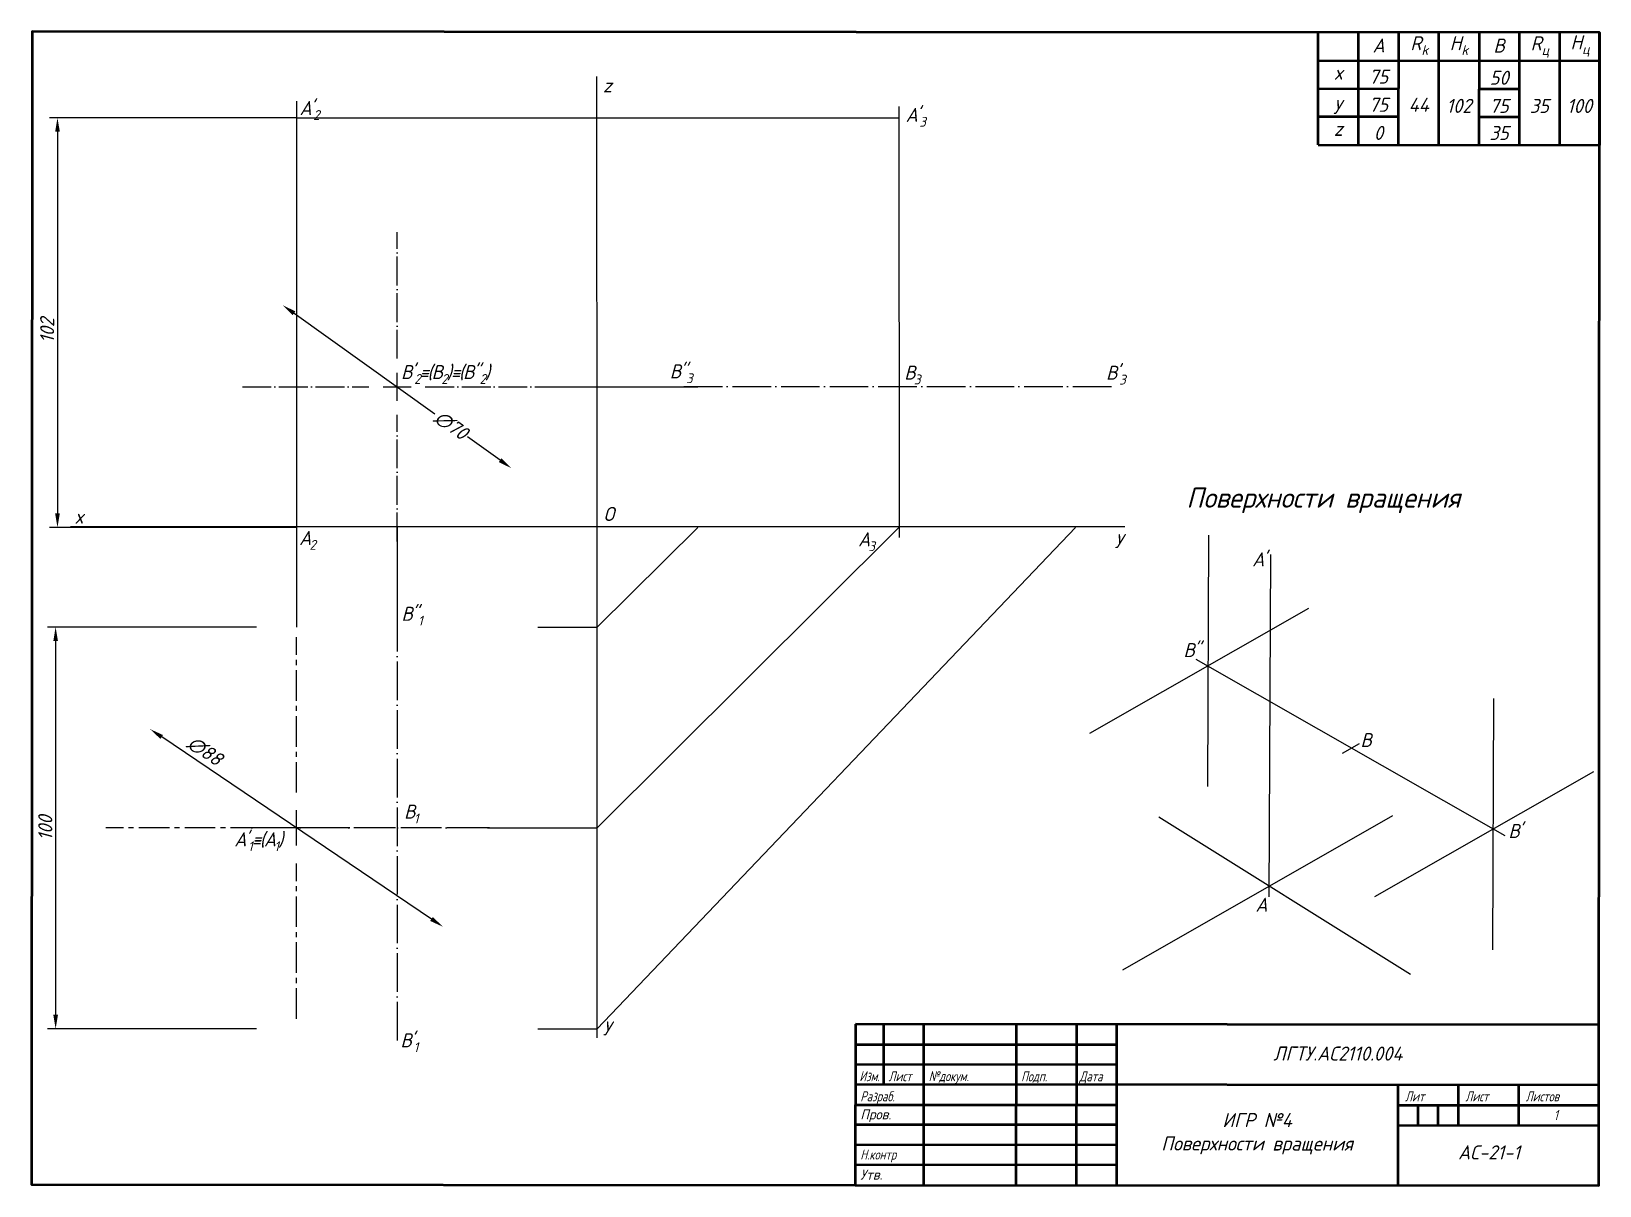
# Paper-space layout 'Лист3' of a CAD drawing. Header units: millimetres. Extents: x 25 to 415, y 5 to 292.
import ezdxf

# ---------------------------------------------------------------- set-up
doc = ezdxf.new("R2010")
doc.units = ezdxf.units.MM
doc.linetypes.add('ACAD_ISO04W100', pattern=[30, 24, -3, 0, -3])
doc.linetypes.add('CENTER2', pattern=[28.575, 19.05, -3.175, 3.175, -3.175])
for name, color, linetype, lineweight in [('Буковки', 250, 'Continuous', 25), ('Видовые экраны', 7, 'Continuous', 25), ('Маркер', 170, 'Continuous', 25), ('Полосочки', 91, 'Continuous', 25), ('Сплошная толстая', 7, 'Continuous', 50)]:
    doc.layers.add(name, color=color, linetype=linetype, lineweight=lineweight)
doc.styles.add('ЕСКД', font='GOST Common.ttf', dxfattribs={"oblique": 15, "height": 2.5})
doc.styles.add('ЕСКД 3.5-1.0', font='GOST Common.ttf', dxfattribs={"oblique": 15, "height": 3.5})
doc.dimstyles.new('ЕСКД', dxfattribs={"dimtxt": 3.5, "dimasz": 3.5, "dimexe": 2, "dimexo": 0, "dimgap": 0.825, "dimtad": 1, "dimtoh": 1, "dimtxsty": 'ЕСКД 3.5-1.0', "dimcen": 3.5, "dimadec": 0, "dimazin": 0, "dimtfac": 1, "dimtmove": 0, "dimatfit": 3, "dimfxl": 1, "dimtfill": 1, "dimlwd": 25, "dimarcsym": 0})

# ---------------------------------------------------------------- blocks, each defined once
blk = doc.blocks.new('*D31')
at = {"layer": 'Defpoints', "color": 0, "ltscale": 0.6, "transparency": 16777216}
for p in [(90.89, 270.92), (31.38, 168.92), (90.89, 168.92)]:
    blk.add_point(p, dxfattribs=at)
at = {"layer": 'Полосочки', "color": 0, "lineweight": -2, "ltscale": 0.6, "transparency": 16777216}
for p, q in [((90.89, 270.92), (29.38, 270.92)), ((90.89, 168.92), (29.38, 168.92))]:
    blk.add_line(p, q, dxfattribs=at)
at = {"layer": 'Полосочки', "color": 0, "linetype": 'Continuous', "lineweight": 25, "ltscale": 0.6, "transparency": 16777216}
blk.add_line((31.38, 267.42), (31.38, 172.42), dxfattribs=at)
at = {"layer": 'Полосочки', "color": 0, "ltscale": 0.6, "transparency": 16777216}
for points in [[(30.8, 267.42), (31.97, 267.42), (31.38, 270.92)], [(30.8, 172.42), (31.97, 172.42), (31.38, 168.92)]]:
    blk.add_solid(points, dxfattribs=at)
at = {"layer": 'Полосочки', "color": 0, "ltscale": 0.6, "transparency": 16777216, "insert": (28.81, 217.98), "char_height": 3.5, "attachment_point": 5, "rotation": 90, "style": 'ЕСКД 3.5-1.0', "bg_fill": 3, "box_fill_scale": 1.1, "bg_fill_color": 256, "bg_fill_true_color": 13158600, "bg_fill_transparency": 0}
blk.add_mtext('102', dxfattribs=at)
blk = doc.blocks.new('*U35')
at = {"layer": 'Маркер', "color": 0, "linetype": 'ACAD_ISO04W100', "ltscale": 0.3, "transparency": 16777216}
for p, q in [((0, 7), (0, 38.5)), ((-38.5, 0), (-7, 0)), ((7, 0), (38.5, 0)), ((0, -38.5), (0, -7))]:
    blk.add_line(p, q, dxfattribs=at)
at = {"layer": 'Маркер', "color": 0, "linetype": 'Continuous', "ltscale": 0.3, "transparency": 16777216}
for p, q in [((-3.5, 0), (3.5, 0)), ((0, -3.5), (0, 3.5))]:
    blk.add_line(p, q, dxfattribs=at)
blk = doc.blocks.new('*D36')
at = {"layer": 'Defpoints', "color": 0, "ltscale": 0.6, "transparency": 16777216}
for p in [(87.39, 224.28), (144.39, 183.65)]:
    blk.add_point(p, dxfattribs=at)
at = {"layer": 'Маркер', "color": 0, "linetype": 'Continuous', "lineweight": 25, "ltscale": 0.6, "transparency": 16777216}
for p, q in [((90.24, 222.25), (125.3, 197.25)), ((141.54, 185.68), (133.39, 191.49))]:
    blk.add_line(p, q, dxfattribs=at)
at = {"layer": 'Маркер', "color": 0, "ltscale": 0.6, "transparency": 16777216}
for points in [[(90.58, 222.72), (89.9, 221.77), (87.39, 224.28)], [(141.88, 186.15), (141.2, 185.2), (144.39, 183.65)]]:
    blk.add_solid(points, dxfattribs=at)
at = {"layer": 'Маркер', "color": 0, "ltscale": 0.6, "transparency": 16777216, "insert": (129.34, 194.37), "char_height": 3.5, "attachment_point": 5, "rotation": 324.5148, "style": 'ЕСКД 3.5-1.0', "bg_fill": 3, "box_fill_scale": 1.1, "bg_fill_color": 256, "bg_fill_true_color": 13158600, "bg_fill_transparency": 0}
blk.add_mtext('∅70', dxfattribs=at)
blk = doc.blocks.new('*U37')
at = {"layer": 'Маркер', "color": 0, "linetype": 'CENTER2', "ltscale": 0.4, "transparency": 16777216}
for p, q in [((0, 8.8), (0, 47.5)), ((-47.5, 0), (-8.8, 0)), ((8.8, 0), (47.5, 0)), ((0, -47.5), (0, -8.8))]:
    blk.add_line(p, q, dxfattribs=at)
at = {"layer": 'Маркер', "color": 0, "linetype": 'Continuous', "ltscale": 0.4, "transparency": 16777216}
for p, q in [((0, -4.4), (0, 4.4)), ((-4.4, 0), (4.4, 0))]:
    blk.add_line(p, q, dxfattribs=at)
blk = doc.blocks.new('*U38')
at = {"layer": 'Маркер', "color": 0, "linetype": 'ACAD_ISO04W100', "ltscale": 0.4, "transparency": 16777216}
blk.add_line((23.02, 0), (-38.5, 0), dxfattribs=at)
blk = doc.blocks.new('*U39')
at = {"layer": 'Маркер', "color": 0, "linetype": 'ACAD_ISO04W100', "ltscale": 0.4, "transparency": 16777216}
blk.add_line((0, 34.23), (0, -72.77), dxfattribs=at)
blk = doc.blocks.new('*D42')
at = {"layer": 'Defpoints', "color": 0, "ltscale": 0.6, "transparency": 16777216}
for p in [(54.42, 118.74), (127.36, 69.51)]:
    blk.add_point(p, dxfattribs=at)
at = {"layer": 'Маркер', "color": 0, "linetype": 'Continuous', "lineweight": 25, "ltscale": 0.6, "transparency": 16777216}
blk.add_line((124.46, 71.47), (57.32, 116.78), dxfattribs=at)
at = {"layer": 'Маркер', "color": 0, "ltscale": 0.6, "transparency": 16777216}
for points in [[(57.64, 117.26), (56.99, 116.3), (54.42, 118.74)], [(124.78, 71.95), (124.13, 70.99), (127.36, 69.51)]]:
    blk.add_solid(points, dxfattribs=at)
at = {"layer": 'Маркер', "color": 0, "ltscale": 0.6, "transparency": 16777216, "insert": (68.06, 113.3), "char_height": 3.5, "attachment_point": 5, "rotation": 325.9869, "style": 'ЕСКД 3.5-1.0', "bg_fill": 3, "box_fill_scale": 1.1, "bg_fill_color": 256, "bg_fill_true_color": 13158600, "bg_fill_transparency": 0}
blk.add_mtext('∅88', dxfattribs=at)
blk = doc.blocks.new('*U46')
at = {"layer": 'Маркер', "color": 0, "linetype": 'ACAD_ISO04W100', "ltscale": 0.4, "transparency": 16777216}
blk.add_line((-52.91, 0), (54.09, 0), dxfattribs=at)
blk = doc.blocks.new('*D50')
at = {"layer": 'Defpoints', "color": 0, "ltscale": 0.5, "transparency": 16777216}
for p in [(80.89, 144.13), (30.92, 44.13), (80.89, 44.13)]:
    blk.add_point(p, dxfattribs=at)
at = {"layer": 'Полосочки', "color": 0, "lineweight": -2, "ltscale": 0.5, "transparency": 16777216}
for p, q in [((80.89, 144.13), (28.92, 144.13)), ((80.89, 44.13), (28.92, 44.13))]:
    blk.add_line(p, q, dxfattribs=at)
at = {"layer": 'Полосочки', "color": 0, "linetype": 'Continuous', "lineweight": 25, "ltscale": 0.5, "transparency": 16777216}
blk.add_line((30.92, 140.63), (30.92, 47.63), dxfattribs=at)
at = {"layer": 'Полосочки', "color": 0, "ltscale": 0.5, "transparency": 16777216}
for points in [[(30.34, 140.63), (31.51, 140.63), (30.92, 144.13)], [(30.34, 47.63), (31.51, 47.63), (30.92, 44.13)]]:
    blk.add_solid(points, dxfattribs=at)
at = {"layer": 'Полосочки', "color": 0, "ltscale": 0.5, "transparency": 16777216, "insert": (28.35, 94.13), "char_height": 3.5, "attachment_point": 5, "rotation": 90, "style": 'ЕСКД 3.5-1.0', "bg_fill": 3, "box_fill_scale": 1.1, "bg_fill_color": 256, "bg_fill_true_color": 13158600, "bg_fill_transparency": 0}
blk.add_mtext('100', dxfattribs=at)

psp = doc.layouts.new('Лист3')

# ---------------------------------------------------------------- linework, layer by layer
at = {"linetype": 'ByBlock', "lineweight": 50}
for p, q in [((345.101, 264.156), (345.124, 292.156)), ((355.101, 264.148), (355.124, 292.148)), ((365.101, 264.139), (365.124, 292.139)), ((375.101, 264.131), (375.124, 292.131)), ((385.124, 292.123), (385.101, 264.123)), ((395.124, 292.114), (395.101, 264.114)), ((405.124, 292.106), (405.101, 264.106)), ((415.124, 292.098), (415.101, 264.098)), ((345.118, 285.156), (415.118, 285.098)), ((345.112, 278.156), (365.112, 278.139)), ((385.112, 278.123), (395.112, 278.114)), ((365.106, 271.139), (345.106, 271.156)), ((385.106, 271.123), (395.106, 271.114)), ((345.101, 264.156), (415.101, 264.098)), ((414.885, 5.098), (414.919, 45.098))]:
    psp.add_line(p, q, dxfattribs=at)
at = {"lineweight": 50}
for p, q in [((229.919, 45.252), (229.885, 5.252)), ((414.919, 45.098), (229.919, 45.252)), ((236.919, 45.246), (236.906, 30.246)), ((246.919, 45.237), (246.885, 5.237)), ((269.919, 45.218), (269.885, 5.218)), ((284.919, 45.206), (284.885, 5.206)), ((294.919, 45.198), (294.885, 5.198)), ((229.915, 40.252), (294.914, 40.198)), ((294.91, 35.198), (229.91, 35.252)), ((414.906, 30.098), (229.906, 30.252)), ((364.906, 30.139), (364.885, 5.139)), ((379.906, 30.127), (379.898, 20.127)), ((394.906, 30.114), (394.898, 20.114)), ((229.902, 25.252), (294.902, 25.198)), ((364.902, 25.139), (414.902, 25.098)), ((369.902, 25.135), (369.898, 20.135)), ((374.902, 25.131), (374.898, 20.131)), ((294.898, 20.198), (229.898, 20.252)), ((364.898, 20.139), (414.898, 20.098)), ((294.894, 15.198), (229.894, 15.252)), ((294.89, 10.198), (229.89, 10.252))]:
    psp.add_line(p, q, dxfattribs=at)
for p, q in [((414.885, 5.098), (229.885, 5.252)), ((229.885, 5.252), (414.885, 5.098))]:
    psp.add_line(p, q)
at = {"linetype": 'ByBlock', "lineweight": 50}
psp.add_lwpolyline([(229.885, 5.252), (414.885, 5.098), (415.124, 292.098), (230.124, 292.251), (25.124, 292.422), (24.886, 5.422)], close=True, dxfattribs=at)
at = {"layer": 'Видовые экраны'}
for p, q in [((165.694, 169.043), (165.605, 281.171)), ((165.736, 169.055), (34.624, 169.055)), ((165.694, 41.894), (165.694, 169.043)), ((296.965, 169.055), (165.736, 169.055))]:
    psp.add_line(p, q, dxfattribs=at)
at = {"layer": 'Маркер', "ltscale": 0.4}
for p, q in [((90.826, 275.052), (90.899, 166.149)), ((240.734, 273.708), (240.822, 166.42))]:
    psp.add_line(p, q, dxfattribs=at)
at = {"layer": 'Маркер', "ltscale": 0.6}
for p, q in [((90.887, 171.214), (90.887, 166.599)), ((314.679, 136.118), (391.532, 92.278))]:
    psp.add_line(p, q, dxfattribs=at)
at = {"layer": 'Маркер', "ltscale": 0.5}
for p, q in [((317.59, 104.435), (317.891, 167)), ((332.911, 77.002), (333.321, 162.227)), ((288.294, 117.717), (342.754, 148.819)), ((388.513, 63.827), (388.814, 126.392)), ((351.131, 112.787), (355.346, 115.194)), ((359.218, 77.109), (413.678, 108.211))]:
    psp.add_line(p, q, dxfattribs=at)
at = {"layer": 'Маркер', "ltscale": 0.35}
for p, q in [((296.441, 58.834), (363.632, 97.207)), ((305.397, 96.928), (368.022, 57.757))]:
    psp.add_line(p, q, dxfattribs=at)
at = {"layer": 'Полосочки', "ltscale": 0.6}
for p, q in [((150.887, 203.922), (190.734, 203.922)), ((90.887, 169.055), (90.887, 144.126)), ((165.694, 94.126), (240.734, 168.922)), ((138.387, 94.126), (165.694, 94.126))]:
    psp.add_line(p, q, dxfattribs=at)
at = {"layer": 'Полосочки', "ltscale": 0.5}
for p, q in [((115.887, 168.963), (115.887, 144.126)), ((165.694, 144.126), (190.734, 168.963)), ((165.694, 44.126), (284.734, 168.922)), ((150.887, 144.126), (165.694, 144.126)), ((150.887, 44.126), (165.694, 44.126))]:
    psp.add_line(p, q, dxfattribs=at)

# ---------------------------------------------------------------- block references
at = {"layer": 'Маркер', "linetype": 'ACAD_ISO04W100', "ltscale": 0.4}
for name, p in [('*U46', (240.145, 204.009)), ('*U39', (115.887, 113.401)), ('*U38', (115.887, 94.126))]:
    psp.add_blockref(name, p, dxfattribs=at)
at = {"layer": 'Маркер', "linetype": 'CENTER2', "ltscale": 0.4, "extrusion": (-6.59844e-58, 2.96637e-13, -1)}
psp.add_blockref('*U37', (-90.887, 94.126), dxfattribs=at)

# ---------------------------------------------------------------- texts
at = {"color": 7, "linetype": 'Continuous', "lineweight": 25, "char_height": 3.5, "attachment_point": 5, "rotation": 359.9524, "style": 'ЕСКД 3.5-1.0'}
for s, heights, insert in [('\\pxqc;A', [11], (360.123, 288.893)), ('\\A1;R{\\H0.7x;\\T0.75;\\S^ k;}', [11], (370.123, 288.885)), ('\\A1;\\pxqc;H{\\H0.7x;\\S^ k;}', [11], (380.123, 288.877)), ('\\pxqc;B', [11], (390.123, 288.869)), ('\\A1;\\pxqc;R{\\H0.7x;\\T0.75;\\S^ ц;}', [11], (400.123, 288.86)), ('\\A1;\\pxqc;H{\\H0.7x;\\T0.75;\\S^ ц;}', [11], (410.121, 289.102)), ('\\pxqc;x', [5.5], (350.116, 282.152)), ('75', [11], (360.115, 281.143)), ('\\pxqc;50', [11], (390.116, 280.869)), ('\\pxqc;y', [4.5], (350.109, 274.152)), ('\\pxqc;75', [11], (360.109, 274.143)), ('\\pxqc;44', [11], (370.109, 274.135)), ('\\pxqc;102', [11], (380.11, 273.877)), ('\\pxqc;75', [11], (390.11, 273.869)), ('\\pxqc;35', [11], (400.11, 273.86)), ('\\pxqc;100', [11], (410.11, 273.852)), ('\\pxqc;z', [5.25], (350.104, 268.152)), ('\\pxqc;0', [11], (360.103, 267.143)), ('\\pxqc;35', [11], (390.103, 267.119))]:
    psp.add_mtext_dynamic_manual_height_columns(s, width=10, gutter_width=17.5, heights=heights, dxfattribs=dict(at, insert=insert))
at = {"attachment_point": 1, "rotation": 359.9524, "style": 'ЕСКД'}
for s, width, gutter_width, heights, insert, char_height in [('ЛГТУ.АС2110.004', 40.37912, 12.5, [5], (333.911, 39.742), 3.5), ('{\\W0.8;Изм.}', 5.9845, 12.5, [3.344], (230.924, 33.595), 2.5), ('{\\W0.8;Лист}', 10, 12.5, [5], (238.174, 33.589), 2.5), ('{\\W0.8;№докум.}', 17.5, 12.5, [5], (248.174, 33.6), 2.5), ('{\\W0.8;Подп.}', 10, 12.5, [5], (271.174, 33.562), 2.5), ('{\\W0.8;Дата}', 10, 12.5, [5], (285.674, 33.55), 2.5), ('{\\W0.8;Разраб.}', 10, 12.5, [5], (231.17, 28.595), 2.5), ('{\\W0.8;Лит}', 10, 12.5, [5], (366.717, 28.591), 2.5), ('{\\W0.8;Лист}', 10, 12.5, [5], (381.717, 28.579), 2.5), ('{\\W0.8;Листов}', 10, 12.5, [5], (396.717, 28.567), 2.5), ('Пров.', 10, 12.5, [5], (231.167, 24.095), 2.5), ('{\\W0.8;1}', 2.5, 12.5, [2.91], (403.758, 23.918), 2.5), ('\\pxqc;ИГР №4\\PПоверхности вращения', 70, 0, [15.705], (294.9, 23.198), 3.5), ('{\\W0.8;Н.контр}', 10, 12.5, [5], (231.158, 14.095), 2.5), ('АС-21-1', 25, 12.5, [5], (379.894, 15.127), 3.5), ('Утв.', 10, 12.5, [5], (231.154, 9.095), 2.5)]:
    psp.add_mtext_dynamic_manual_height_columns(s, width=width, gutter_width=gutter_width, heights=heights, dxfattribs=dict(at, insert=insert, char_height=char_height))
at = {"layer": 'Буковки', "ltscale": 0.6, "attachment_point": 1, "style": 'ЕСКД 3.5-1.0'}
for s, width, insert, char_height in [("\\A1;{\\T0.75;A'\\H0.7x;\\S^ 3;}", 4.80776, (242.441, 273.376), 3.5), ("\\A1;{\\T0.75;B'\\H0.7x;\\S^ 2;\\H1.42857x;≡(B\\H0.7x;\\S^ 2;\\H1.42857x;)≡(B''\\H0.7x;\\S^ 2;\\H1.42857x;)}", 4.80776, (116.877, 209.363), 3.5), ('\\A1;{\\T0.75;B"\\H0.7x;\\S^ 3;}', 4.80776, (183.755, 209.542), 3.5), ('\\A1;{\\T0.75;B\\H0.7x;\\S^ 3;}', 4.80776, (242.091, 209.24), 3.5), ("\\A1;{\\T0.75;B'\\H0.7x;\\S^ 3;}", 4.80776, (292.302, 209.191), 3.5), ('Поверхности вращения', 75.70984, (312.296, 178.848), 5), ('\\A1;{\\T0.75;A\\H0.7x;\\S^ 2;}', 3.70856, (91.533, 168.074), 3.5), ('\\A1;{\\T0.75;A\\H0.7x;\\S^ 3;}', 3.70856, (230.61, 167.73), 3.5), ("\\A1;{\\T0.75;A'}", 3.5, (328.676, 162.743), 3.5), ("\\A1;{\\T0.75;B\\H1x;''\\H0.7x;\\S^ 1;}", 6.32402, (116.985, 149.193), 3.5), ("\\A1;{\\T0.75;B''}", 3.5, (311.572, 140.155), 3.5), ('\\A1;{\\T0.75;B}', 3.5, (355.614, 117.757), 3.5), ('\\A1;{\\T0.75;B\\H0.7x;\\S^ 1;}', 4.7313, (117.634, 99.945), 3.5), ("\\A1;{\\T0.75;A\\H1x;'\\H0.7x;\\S^ 1;\\H1.42857x;≡(A\\H0.7x;\\S^ 1;\\H1.42857x;)}", 15.53884, (75.386, 93.044), 3.5), ("\\A1;{\\T0.75;B'}", 3.5, (392.425, 95.131), 3.5), ('\\A1;{\\T0.75;A}', 3.5, (329.474, 76.769), 3.5), ("\\A1;{\\T0.75;B\\H1x;'\\H0.7x;\\S^ 1;}", 4.78408, (116.738, 43.029), 3.5)]:
    psp.add_mtext_dynamic_manual_height_columns(s, width=width, gutter_width=17.5, heights=[0], dxfattribs=dict(at, insert=insert, char_height=char_height))
at = {"layer": 'Сплошная толстая', "char_height": 3.5, "attachment_point": 1, "style": 'ЕСКД 3.5-1.0'}
for s, insert in [('z', (167.105, 280.709)), ('x', (35.614, 173.382)), ('O', (167.141, 174.045)), ('y', (294.595, 168.336)), ('y', (167.247, 47.044))]:
    psp.add_mtext_dynamic_manual_height_columns(s, width=4.02605, gutter_width=17.5, heights=[0], dxfattribs=dict(at, insert=insert))

# ---------------------------------------------------------------- next in the draw order: dimensions: what is measured, and where the dimension line sits
at = {"layer": 'Маркер', "ltscale": 0.6}
dim = psp.add_diameter_dim_2p(p1=(127.359, 69.514), p2=(54.415, 118.739), dimstyle='ЕСКД', override={"dimlfac": -1, "dimtmove": 2}, dxfattribs=at)
dim.commit()
dim.dimension.update_dxf_attribs({"geometry": '*D42', "text_midpoint": (68.061, 113.296), "dimtype": 163})
at = {"layer": 'Полосочки', "ltscale": 0.6}
dim = psp.add_linear_dim(base=(31.382, 168.922), p1=(90.887, 270.922), p2=(90.887, 168.922), angle=90, dimstyle='ЕСКД', override={"dimlfac": -1}, dxfattribs=at)
dim.commit()
dim.dimension.update_dxf_attribs({"geometry": '*D31', "text_midpoint": (31.382, 217.98), "dimtype": 160})

# ---------------------------------------------------------------- next in the draw order: linework, layer by layer
at = {"layer": 'Полосочки', "ltscale": 0.5}
psp.add_line((90.887, 270.922), (240.734, 270.922), dxfattribs=at)

# ---------------------------------------------------------------- next in the draw order: block references
at = {"layer": 'Маркер', "linetype": 'ACAD_ISO04W100', "ltscale": 0.3}
psp.add_blockref('*U35', (115.887, 203.963), dxfattribs=at)

# ---------------------------------------------------------------- next in the draw order: texts
at = {"layer": 'Буковки', "ltscale": 0.6, "insert": (91.621, 275.066), "char_height": 3.5, "attachment_point": 1, "style": 'ЕСКД 3.5-1.0'}
psp.add_mtext_dynamic_manual_height_columns("\\A1;{\\T0.75;A'\\H0.7x;\\S^ 2;}", width=3.70856, gutter_width=17.5, heights=[0], dxfattribs=at)

# ---------------------------------------------------------------- next in the draw order: dimensions: what is measured, and where the dimension line sits
at = {"layer": 'Полосочки', "ltscale": 0.5}
dim = psp.add_linear_dim(base=(30.924, 44.126), p1=(80.887, 144.126), p2=(80.887, 44.126), angle=90, dimstyle='ЕСКД', override={"dimlfac": -1}, dxfattribs=at)
dim.commit()
dim.dimension.update_dxf_attribs({"geometry": '*D50', "text_midpoint": (30.924, 94.126), "dimtype": 160})

# ---------------------------------------------------------------- next in the draw order: dimensions: what is measured, and where the dimension line sits
at = {"layer": 'Маркер', "ltscale": 0.6}
dim = psp.add_diameter_dim_2p(p1=(87.388, 224.28), p2=(144.386, 183.646), dimstyle='ЕСКД', override={"dimlfac": -1, "dimtmove": 2}, dxfattribs=at)
dim.commit()
dim.dimension.update_dxf_attribs({"geometry": '*D36', "text_midpoint": (129.344, 194.37), "dimtype": 163})

doc.saveas('drawing.dxf')
